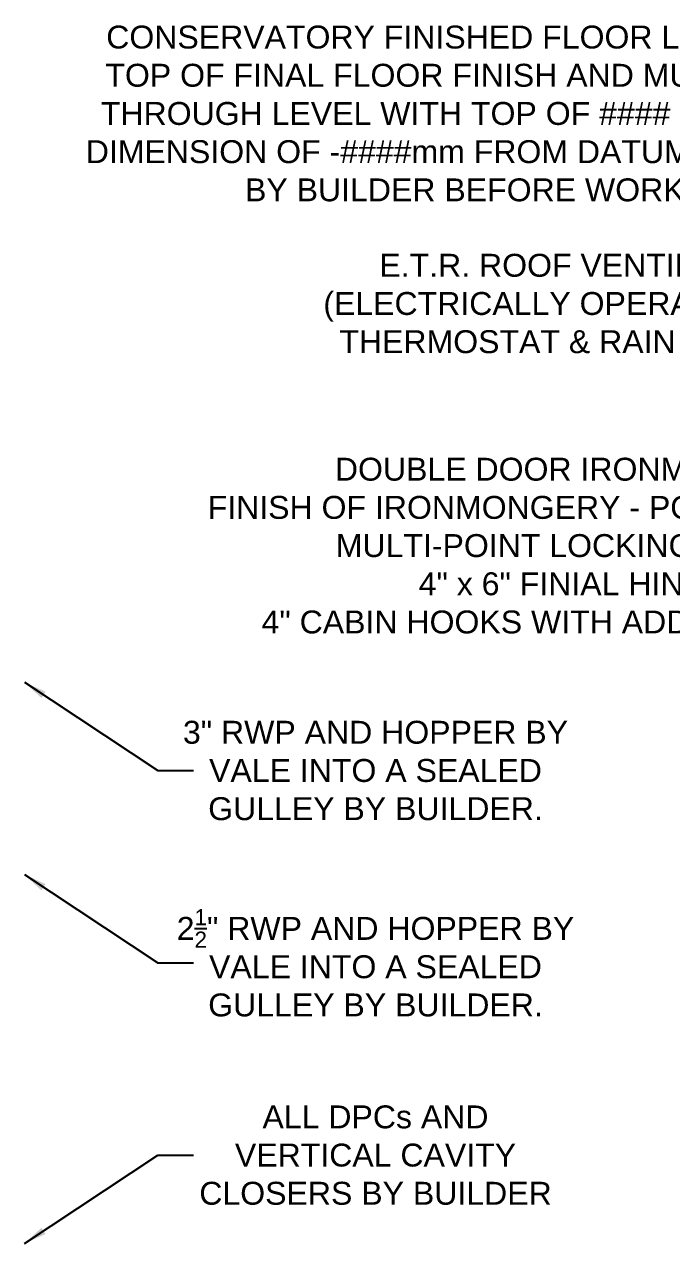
# Model space of a CAD drawing. Header units: millimetres. Extents: x 0 to 23312, y -3206 to 11448.
# Drawn here: x 10811 to 11940, y 6928 to 9057 of the extents above; entities that cross this region are included whole.
import ezdxf

# ---------------------------------------------------------------- set-up
doc = ezdxf.new("R2010")
doc.units = ezdxf.units.MM
doc.header["$LTSCALE"] = 10
for name, color, linetype in [('02 - Notes & Text', 251, 'Continuous'), ('31 - Elevation Column', 7, 'Continuous'), ('41 - Detail', 7, 'Continuous')]:
    doc.layers.add(name, color=color, linetype=linetype)
doc.styles.add('1-20', font='romans.shx', dxfattribs={"width": 0.8, "height": 40})
doc.dimstyles.new('1-20', dxfattribs={"dimtxt": 40, "dimasz": 40, "dimexe": 40, "dimexo": 40, "dimgap": 40, "dimtad": 1, "dimdec": 0, "dimzin": 0, "dimdsep": 46, "dimtxsty": '1-20', "dimblk": 'OBLIQUE', "dimcen": 40, "dimdle": 40, "dimclrd": 251, "dimclre": 251, "dimclrt": 251, "dimadec": 0, "dimazin": 0, "dimtfac": 1, "dimtdec": 0, "dimtix": 1, "dimtmove": 1, "dimatfit": 3, "dimfxl": 1, "dimtolj": 1, "dimtzin": 0, "dimlwd": 25, "dimarcsym": 0})

# ---------------------------------------------------------------- blocks, each defined once
blk = doc.blocks.new('_Oblique')
at = {"color": 0, "linetype": 'ByBlock', "lineweight": -2}
blk.add_line((-0.5, -0.5), (0.5, 0.5), dxfattribs=at)

msp = doc.modelspace()

# ---------------------------------------------------------------- texts
at = {"layer": '02 - Notes & Text', "color": 3, "insert": (11789.136, 8146.634), "char_height": 40, "attachment_point": 5, "style": '1-20'}
msp.add_mtext('\\A1;{\\fArial|b0|i0|c0|p34;\\W1;DOUBLE DOOR IRONMONGERY:\\PFINISH OF IRONMONGERY - POLISHED CHROME\\PMULTI-POINT LOCKING SYSTEM\\P4" x 6" FINIAL HINGES\\P4" CABIN HOOKS WITH ADDITIONAL EYES}', dxfattribs=at)
at = {"layer": '31 - Elevation Column', "color": 251, "ltscale": 40, "char_height": 40, "attachment_point": 2, "style": '1-20'}
for s, insert, width in [('{\\fArial|b0|i0|c0|p34;\\W1;\\C3;CONSERVATORY FINISHED FLOOR LEVEL (CFFL) REFERS TO TOP OF FINAL FLOOR FINISH AND MUST BE SET OUT TO RUN THROUGH LEVEL WITH TOP OF #### IN ####. (ON SITE CHECK DIMENSION OF -####mm FROM DATUM BOARD TO BE CHECKED BY BUILDER BEFORE WORKS COMMENCE).}', (11789.136, 9054.687), 1741.96924), ('{\\fArial|b0|i0|c0|p34;\\W1;\\C3;E.T.R. ROOF VENTILATION (ELECTRICALLY OPERATED WITH THERMOSTAT & RAIN SENSOR)}', (11789.136, 8656.258), 970.59153)]:
    msp.add_mtext(s, dxfattribs=dict(at, insert=insert, width=width))
at = {"layer": '41 - Detail', "color": 3, "char_height": 40, "attachment_point": 5, "style": '1-20'}
for s, insert, width in [('\\A1;{\\fArial|b0|i0|c0|p34;\\W1;3" RWP AND HOPPER BY VALE INTO A SEALED GULLEY BY \\A0;BUILDER.}', (11423.781, 7754.047), 697.16466), ('\\A1;{\\fArial|b0|i0|c0|p34;\\W1;2\\H0.7x;\\S1/2;\\H1.4286x;" RWP AND HOPPER BY VALE INTO A SEALED GULLEY BY BUILDER.}', (11423.781, 7418.325), 697.16466), ('\\A1;{\\fArial|b0|i0|c0|p34;\\W1;ALL DPCs AND VERTICAL CAVITY CLOSERS BY BUILDER}', (11423.781, 7082.604), 647.03904)]:
    msp.add_mtext(s, dxfattribs=dict(at, insert=insert, width=width))

# ---------------------------------------------------------------- leaders
at = {"color": 3}
for points in [[(10811.274, 7908.335), (11044.123, 7754.047), (11106.465, 7754.047)], [(10811.274, 7572.614), (11044.123, 7418.325), (11106.465, 7418.325)], [(10811.274, 6928.315), (11044.123, 7082.604), (11106.465, 7082.604)]]:
    msp.add_leader(points, dimstyle='1-20', override={"dimgap": 40, "dimtad": 0}, dxfattribs=at)

doc.saveas('drawing.dxf')
